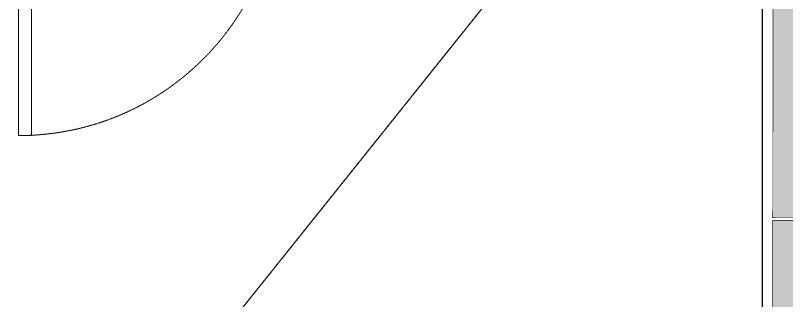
# Model space of a CAD drawing. Header units: centimetres. Extents: x -6122352 to 6876996, y -1694241 to 2592194.
# Drawn here: x 173675 to 176629, y -30408 to -29315 of the extents above; entities that cross this region are included whole.
import ezdxf
from ezdxf.xclip import XClip

# ---------------------------------------------------------------- set-up
doc = ezdxf.new("R2010")
doc.units = ezdxf.units.CM
doc.header["$MEASUREMENT"] = 0
doc.header["$XCLIPFRAME"] = 2
for name, pattern in [('23585-XR-AR-END-GROUND FLOOR$0$XR-END-GROUND FLOOR PLAN$0$HIDDEN2', [0.1875, 0.125, -0.0625]), ('DASHED2', [0.375, 0.25, -0.125]), ('XR-AR-END-SETTING OUT PLAN$0$23585-XR-AR-END-GROUND FLOOR$0$XR-END-GROUND FLOOR PLAN$0$HIDDEN2', [0.1875, 0.125, -0.0625])]:
    doc.linetypes.add(name, pattern=pattern)
doc.layers.add('08-Compound Wall-2', color=6, linetype='Continuous', lineweight=25, true_color=0xff00ff)
for name, color, linetype, lineweight in [('23585-XR-AR-END-GROUND FLOOR$0$A-LOVR-PLAN', 251, 'Continuous', 9), ('A-ANNO-TEXT', 3, 'Continuous', 25), ('XR-AR-END-SETTING OUT PLAN$0$23585-XR-AR-END-GROUND FLOOR$0$A-LOVR-PLAN', 111, 'Continuous', 9)]:
    doc.layers.add(name, color=color, linetype=linetype, lineweight=lineweight)
for name, color, linetype in [('@MI-REF LAYER', 7, 'Continuous'), ('@MI-TYPE-02', 6, 'Continuous'), ('B_TH_4', 7, 'Continuous')]:
    doc.layers.add(name, color=color, linetype=linetype)
doc.styles.get("Standard").update_dxf_attribs({"font": 'arial.ttf'})
doc.dimstyles.new('LEADER', dxfattribs={"dimtxt": 0.18, "dimasz": 0.25, "dimexe": 0.18, "dimexo": 0.0625, "dimgap": 0.09, "dimtad": 0, "dimtih": 1, "dimtoh": 1, "dimdec": 4, "dimzin": 0, "dimdsep": 46, "dimtxsty": 'Standard', "dimblk": 'DOT', "dimcen": 0.09, "dimadec": 0, "dimazin": 0, "dimtfac": 1, "dimtdec": 4, "dimtofl": 0, "dimtmove": 0, "dimatfit": 3, "dimldrblk": 'DOT', "dimfxl": 1, "dimtolj": 1, "dimtzin": 0, "dimarcsym": 0})

# ---------------------------------------------------------------- blocks, each defined once
blk = doc.blocks.new('23585-XR-AR-BOUNDARY WALLS AND SETBACKS')
at = {"layer": '08-Compound Wall-2'}
blk.add_lwpolyline([(496495.973413455, 2768983.786159667), (496513.5950819055, 2768967.640515323), (496519.6427699822, 2768974.240856528), (496523.6963717188, 2768978.664658424), (496527.7497715795, 2768983.088258272), (496531.8031700578, 2768987.512056611), (496535.8565700583, 2768991.935856611), (496541.9703225537, 2768998.608210022), (496524.3488342976, 2769014.754286767)], dxfattribs=at)
blk = doc.blocks.new('A$C9d9485f6')
at = {"layer": 'A-ANNO-TEXT', "rotation": 312.4881850805905}
blk.add_blockref('23585-XR-AR-BOUNDARY WALLS AND SETBACKS', (-2377088.534775567, -1504219.252137818), dxfattribs=at)
blk = doc.blocks.new('XR-AR-END-SETTING OUT PLAN$0$23585-XR-AR-END-GROUND FLOOR$0$XR-END-GROUND FLOOR PLAN$0$A$C45491A9B')
blk.add_lwpolyline([(-50, 0), (0, 0), (0, 1000), (-50, 1000)], close=True)
at = {"color": 8, "linetype": 'XR-AR-END-SETTING OUT PLAN$0$23585-XR-AR-END-GROUND FLOOR$0$XR-END-GROUND FLOOR PLAN$0$HIDDEN2'}
blk.add_arc((0, -4.547473508864641e-13), 1000, 90, 180, dxfattribs=at)
blk = doc.blocks.new('23585-XR-AR-END-GROUND FLOOR$0$XR-END-GROUND FLOOR PLAN$0$A$C45491A9B')
blk.add_lwpolyline([(-50, 0), (0, 0), (0, 1000), (-50, 1000)], close=True)
at = {"color": 8, "linetype": '23585-XR-AR-END-GROUND FLOOR$0$XR-END-GROUND FLOOR PLAN$0$HIDDEN2'}
blk.add_arc((0, -4.547473508864641e-13), 1000, 90, 180, dxfattribs=at)
blk = doc.blocks.new('XR-AR-END-SETTING OUT PLAN')
at = {"layer": '23585-XR-AR-END-GROUND FLOOR$0$A-LOVR-PLAN'}
blk.add_blockref('23585-XR-AR-END-GROUND FLOOR$0$XR-END-GROUND FLOOR PLAN$0$A$C45491A9B', (2950.044147029549, 10600.00058481902), dxfattribs=at)
at = {"layer": 'XR-AR-END-SETTING OUT PLAN$0$23585-XR-AR-END-GROUND FLOOR$0$A-LOVR-PLAN', "color": 8}
blk.add_blockref('XR-AR-END-SETTING OUT PLAN$0$23585-XR-AR-END-GROUND FLOOR$0$XR-END-GROUND FLOOR PLAN$0$A$C45491A9B', (2950.100967720151, 10600.00058603287), dxfattribs=at)
blk = doc.blocks.new('END UNIT')
at = {"xscale": 0.001, "yscale": 0.001, "zscale": 0.001}
blk.add_blockref('XR-AR-END-SETTING OUT PLAN', (-9.150201729830158, 0), dxfattribs=at)
blk = doc.blocks.new('TH_4')
blk.add_blockref('END UNIT', (495802.3053798428, 2769130.514097063))
blk = doc.blocks.new('A$C780da55d')
at = {"layer": 'B_TH_4', "xscale": 1.000039159572381, "yscale": 1.000039159572381, "zscale": 1.000039159572381}
blk.add_blockref('TH_4', (-495814.0704651335, -2769239.302089663), dxfattribs=at)
blk = doc.blocks.new('23585-XR-AR-MALDIVE-2$0$TH_4')
blk.add_blockref('A$C780da55d', (495794.655359471, 2769130.864096801))
blk = doc.blocks.new('_Dot')
at = {"color": 0, "linetype": 'ByBlock', "lineweight": -2}
blk.add_line((-0.5, 0), (-1, 0), dxfattribs=at)
at = {"color": 0, "linetype": 'ByBlock', "const_width": 0.5}
blk.add_lwpolyline([(-0.25, 0, 1), (0.25, 0, 1)], format="xyb", close=True, dxfattribs=at)
blk = doc.blocks.new('T2-PARTITION WALL')
at = {"layer": '@MI-TYPE-02'}
h = blk.add_hatch(color=256, dxfattribs=at)
h.dxf.hatch_style = 1
h.paths.add_polyline_path([(-71.02508106571622, -42098.55009387963), (-68.87369340774603, -48000.4032188518), (51.12629905209178, -48000.44575863145), (48.97491139412159, -42098.59263365931)])
h.paths.add_polyline_path([(-68.89454710215796, -36088.55047151487), (-71.02153608424123, -42088.55009450795), (48.97845637565479, -42088.5926342876), (51.10544535767986, -36088.59301129446)])
h.paths.add_polyline_path([(-66.7640131386579, -30078.55084915002), (-68.89100212074118, -36078.55047214316), (51.10899033915484, -36078.59301192281), (53.23597932123812, -30078.59338892964)])
h.paths.add_polyline_path([(-64.63347917504143, -24068.55122678523), (-66.7604681570665, -30068.55084977832), (53.23952430277131, -30068.59338955799), (55.36651328485459, -24068.59376656482)])
h.paths.add_polyline_path([(-64.59134481713409, -23929.04480615037), (-63.51631047029514, -17929.04490245861), (56.48368760355515, -17929.06640314552), (55.40865325671621, -23929.06630683731)])
h.paths.add_polyline_path([(-63.51451874629129, -17919.04490261909), (-62.43948439945234, -11919.04499892736), (57.56051367439795, -11919.0664996143), (56.48547932755901, -17919.06640330606)])
h.paths.add_polyline_path([(-62.43769267533207, -11909.04499908781), (-61.36265832849313, -5909.045095396083), (58.63733974535717, -5909.066596083023), (57.56230539846001, -11909.06649977478)])
h.paths.add_polyline_path([(-61.36086660448927, -5899.04509555659), (-60.01430928823538, 0.01075290745939128), (59.98568878561491, -0.01074777948088013), (58.63913146936102, -5899.066596243531)])
at = {"layer": '@MI-TYPE-02', "const_width": 2.5}
for points in [[(-62.43769267533207, -11909.04499908781), (-61.36265832849313, -5909.045095396083), (58.63733974535717, -5909.066596083023), (57.56230539846001, -11909.06649977478)], [(-63.51451874629129, -17919.04490261909), (-62.43948439945234, -11919.04499892736), (57.56051367439795, -11919.0664996143), (56.48547932755901, -17919.06640330606)]]:
    blk.add_lwpolyline(points, close=True, dxfattribs=at)

msp = doc.modelspace()

# ---------------------------------------------------------------- block references
at = {"layer": '@MI-REF LAYER', "xscale": 1000, "yscale": 1000, "zscale": 1000}
msp.add_blockref('A$C9d9485f6', (-23958.95045533385, 48155.57226163784), dxfattribs=at)

# ---------------------------------------------------------------- next in the draw order: block references
at = {"layer": '@MI-REF LAYER'}
ref = msp.add_blockref('23585-XR-AR-MALDIVE-2$0$TH_4', (495949172.1971557, 2769116030.608025), dxfattribs=dict(at, xscale=1000, yscale=1000, zscale=1000, rotation=180.0004266472492))
XClip(ref).set_block_clipping_path([(495793.21268222714, 2769130.5182449548), (495835.2553357263, 2769130.5117717395), (495835.2591759865, 2769154.440407738), (495826.3071482759, 2769154.4120021537), (495820.30700588087, 2769154.4132245434), (495814.30714883376, 2769154.4144345364), (495808.3071463499, 2769154.415509443), (495802.3071416123, 2769154.4165843492), (495793.2169511025, 2769154.458260442)])

# ---------------------------------------------------------------- next in the draw order: block references
msp.add_blockref('T2-PARTITION WALL', (176638.8947806916, -18181.97375800248))

# ---------------------------------------------------------------- next in the draw order: leaders
at = {"layer": '@MI-REF LAYER', "linetype": 'DASHED2'}
msp.add_leader([(175900.8517078746, -28740.67730712316), (172447.9041770201, -33056.80363968005)], dimstyle='LEADER', dxfattribs=at)

doc.saveas('drawing.dxf')
